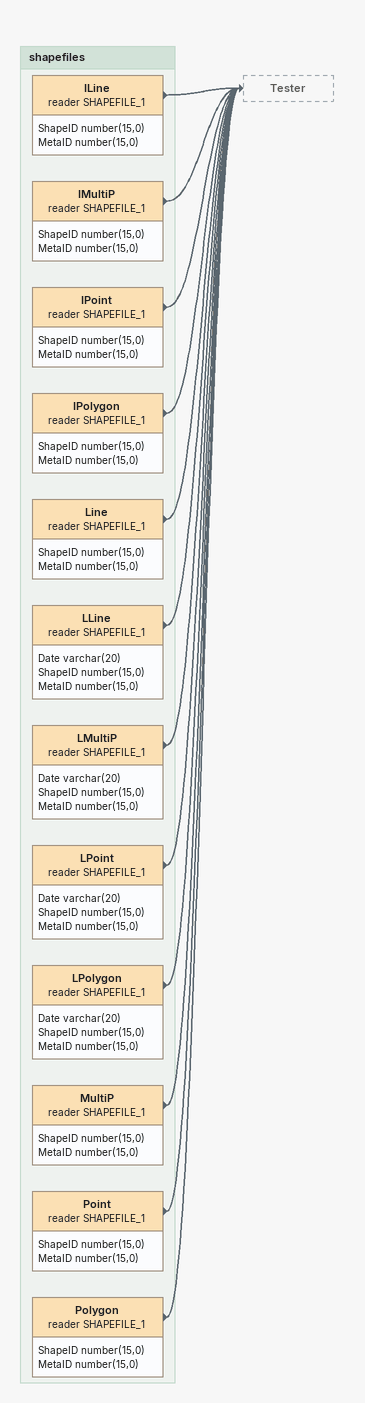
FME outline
Bookmark: shapefiles
ILine (reader SHAPEFILE_1)
    attributes: ShapeID number(15,0), MetaID number(15,0)
    -> Tester
IMultiP (reader SHAPEFILE_1)
    attributes: ShapeID number(15,0), MetaID number(15,0)
    -> Tester
IPoint (reader SHAPEFILE_1)
    attributes: ShapeID number(15,0), MetaID number(15,0)
    -> Tester
IPolygon (reader SHAPEFILE_1)
    attributes: ShapeID number(15,0), MetaID number(15,0)
    -> Tester
Line (reader SHAPEFILE_1)
    attributes: ShapeID number(15,0), MetaID number(15,0)
    -> Tester
LLine (reader SHAPEFILE_1)
    attributes: Date varchar(20), ShapeID number(15,0), MetaID number(15,0)
    -> Tester
LMultiP (reader SHAPEFILE_1)
    attributes: Date varchar(20), ShapeID number(15,0), MetaID number(15,0)
    -> Tester
LPoint (reader SHAPEFILE_1)
    attributes: Date varchar(20), ShapeID number(15,0), MetaID number(15,0)
    -> Tester
LPolygon (reader SHAPEFILE_1)
    attributes: Date varchar(20), ShapeID number(15,0), MetaID number(15,0)
    -> Tester
MultiP (reader SHAPEFILE_1)
    attributes: ShapeID number(15,0), MetaID number(15,0)
    -> Tester
Point (reader SHAPEFILE_1)
    attributes: ShapeID number(15,0), MetaID number(15,0)
    -> Tester
Polygon (reader SHAPEFILE_1)
    attributes: ShapeID number(15,0), MetaID number(15,0)
    -> Tester
